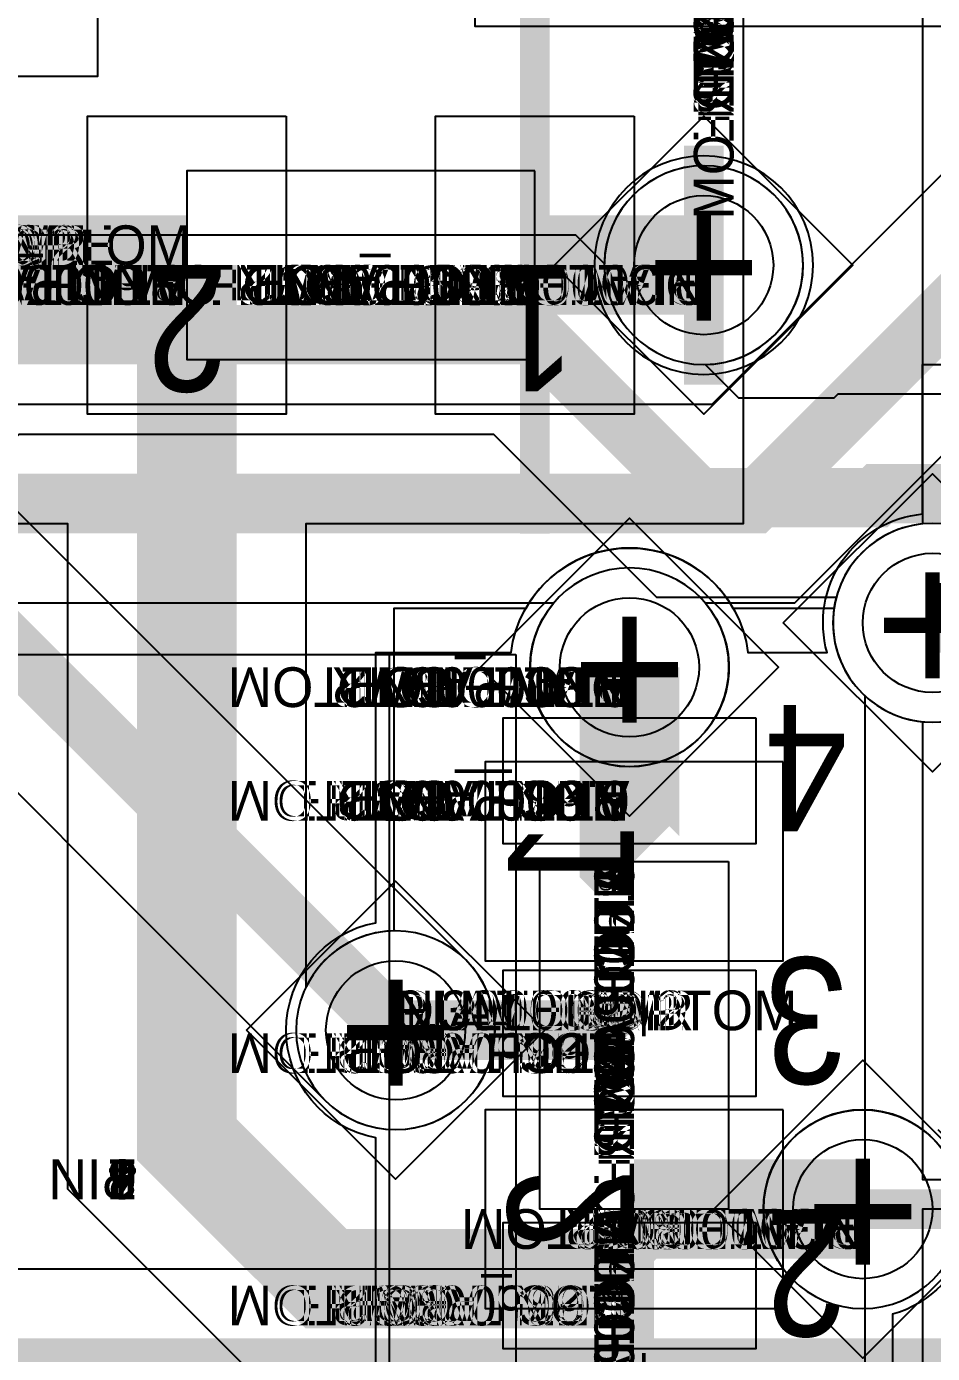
# Model space of a CAD drawing. Extents: x 0 to 323, y 0 to 320.
# Drawn here: x 90.51 to 95.06, y 175.68 to 182.36 of the extents above; entities that cross this region are included whole.
import ezdxf
from ezdxf.enums import TextEntityAlignment as Align

# ---------------------------------------------------------------- set-up
doc = ezdxf.new("R2010")
doc.units = 0
doc.header["$MEASUREMENT"] = 0
doc.layers.get('0').update_dxf_attribs({"linetype": 'CONTINUOUS'})
for name, color, linetype in [('CDN_FIGURES', 7, 'CONTINUOUS'), ('ETCH_BOTTOM', 7, 'CONTINUOUS'), ('ETCH_GND', 3, 'CONTINUOUS'), ('ETCH_INT1', 4, 'CONTINUOUS'), ('ETCH_INT2', 5, 'CONTINUOUS'), ('ETCH_PWR', 6, 'CONTINUOUS'), ('ETCH_TOP', 2, 'CONTINUOUS'), ('MANUFACTURING_NCLEGEND-1-6', 8, 'CONTINUOUS'), ('PACKAGE_GEOMETRY_ASSEMBLY_TOP', 11, 'CONTINUOUS'), ('PACKAGE_GEOMETRY_PIN_NUMBER', 9, 'CONTINUOUS')]:
    doc.layers.add(name, color=color, linetype=linetype)

# ---------------------------------------------------------------- blocks, each defined once
blk = doc.blocks.new('PAD_INFO')
for tag in ['SHAPE_TYPE', 'PAD_HEIGHT', 'PAD_LAYER', 'PAD_TYPE', 'PAD_WIDTH']:
    blk.add_attdef(tag, (0, 0), '', height=0.2)
at = {"flags": 2}
blk.add_attdef('CDN_TYPE', (0, 0), '', height=0.2, dxfattribs=at)
blk = doc.blocks.new('DRILL_INFO')
at = {"flags": 2}
blk.add_attdef('CDN_TYPE', (0, 0), '', height=0.2, dxfattribs=at)
for tag in ['FSHAPE', 'FCHAR', 'DRILL_HEIGHT', 'DIAMETER', 'PLATED', 'DRILL_WIDTH']:
    blk.add_attdef(tag, (0, 0), '', height=0.2)
blk = doc.blocks.new('VIA0700X0300')
at = {"layer": 'ETCH_BOTTOM'}
blk.add_circle((0, 0), 0.35, dxfattribs=at)
at = {"layer": 'ETCH_GND'}
blk.add_circle((0, 0), 0.35, dxfattribs=at)
at = {"layer": 'ETCH_INT1'}
blk.add_circle((0, 0), 0.35, dxfattribs=at)
at = {"layer": 'ETCH_INT2'}
blk.add_circle((0, 0), 0.35, dxfattribs=at)
at = {"layer": 'ETCH_PWR'}
blk.add_circle((0, 0), 0.35, dxfattribs=at)
at = {"layer": 'ETCH_TOP'}
blk.add_circle((0, 0), 0.35, dxfattribs=at)
ref = blk.add_blockref('PAD_INFO', (0, 0))
ref.add_attrib('PAD_LAYER', 'ETCH_TOP', (0, 0), dxfattribs={"height": 0.2})
ref.add_attrib('SHAPE_TYPE', 'NULL', (0, 0), dxfattribs={"height": 0.2})
ref.add_attrib('PAD_TYPE', 'ANTIPAD', (0, 0), dxfattribs={"height": 0.2})
ref.add_attrib('PAD_WIDTH', '0.000000', (0, 0), dxfattribs={"height": 0.2})
ref.add_attrib('PAD_HEIGHT', '0.000000', (0, 0), dxfattribs={"height": 0.2})
ref = blk.add_blockref('PAD_INFO', (0, 0))
ref.add_attrib('PAD_LAYER', 'ETCH_GND', (0, 0), dxfattribs={"height": 0.2})
ref.add_attrib('SHAPE_TYPE', 'NULL', (0, 0), dxfattribs={"height": 0.2})
ref.add_attrib('PAD_TYPE', 'ANTIPAD', (0, 0), dxfattribs={"height": 0.2})
ref.add_attrib('PAD_WIDTH', '0.000000', (0, 0), dxfattribs={"height": 0.2})
ref.add_attrib('PAD_HEIGHT', '0.000000', (0, 0), dxfattribs={"height": 0.2})
ref = blk.add_blockref('PAD_INFO', (0, 0))
ref.add_attrib('PAD_LAYER', 'ETCH_INT1', (0, 0), dxfattribs={"height": 0.2})
ref.add_attrib('SHAPE_TYPE', 'NULL', (0, 0), dxfattribs={"height": 0.2})
ref.add_attrib('PAD_TYPE', 'ANTIPAD', (0, 0), dxfattribs={"height": 0.2})
ref.add_attrib('PAD_WIDTH', '0.000000', (0, 0), dxfattribs={"height": 0.2})
ref.add_attrib('PAD_HEIGHT', '0.000000', (0, 0), dxfattribs={"height": 0.2})
ref = blk.add_blockref('PAD_INFO', (0, 0))
ref.add_attrib('PAD_LAYER', 'ETCH_INT2', (0, 0), dxfattribs={"height": 0.2})
ref.add_attrib('SHAPE_TYPE', 'NULL', (0, 0), dxfattribs={"height": 0.2})
ref.add_attrib('PAD_TYPE', 'ANTIPAD', (0, 0), dxfattribs={"height": 0.2})
ref.add_attrib('PAD_WIDTH', '0.000000', (0, 0), dxfattribs={"height": 0.2})
ref.add_attrib('PAD_HEIGHT', '0.000000', (0, 0), dxfattribs={"height": 0.2})
ref = blk.add_blockref('PAD_INFO', (0, 0))
ref.add_attrib('PAD_LAYER', 'ETCH_PWR', (0, 0), dxfattribs={"height": 0.2})
ref.add_attrib('SHAPE_TYPE', 'NULL', (0, 0), dxfattribs={"height": 0.2})
ref.add_attrib('PAD_TYPE', 'ANTIPAD', (0, 0), dxfattribs={"height": 0.2})
ref.add_attrib('PAD_WIDTH', '0.000000', (0, 0), dxfattribs={"height": 0.2})
ref.add_attrib('PAD_HEIGHT', '0.000000', (0, 0), dxfattribs={"height": 0.2})
ref = blk.add_blockref('PAD_INFO', (0, 0))
ref.add_attrib('PAD_LAYER', 'ETCH_BOTTOM', (0, 0), dxfattribs={"height": 0.2})
ref.add_attrib('SHAPE_TYPE', 'NULL', (0, 0), dxfattribs={"height": 0.2})
ref.add_attrib('PAD_TYPE', 'ANTIPAD', (0, 0), dxfattribs={"height": 0.2})
ref.add_attrib('PAD_WIDTH', '0.000000', (0, 0), dxfattribs={"height": 0.2})
ref.add_attrib('PAD_HEIGHT', '0.000000', (0, 0), dxfattribs={"height": 0.2})
ref = blk.add_blockref('PAD_INFO', (0, 0))
ref.add_attrib('PAD_LAYER', 'ETCH_TOP', (0, 0), dxfattribs={"height": 0.2})
ref.add_attrib('SHAPE_TYPE', 'NULL', (0, 0), dxfattribs={"height": 0.2})
ref.add_attrib('PAD_TYPE', 'THERMAL', (0, 0), dxfattribs={"height": 0.2})
ref.add_attrib('PAD_WIDTH', '0.000000', (0, 0), dxfattribs={"height": 0.2})
ref.add_attrib('PAD_HEIGHT', '0.000000', (0, 0), dxfattribs={"height": 0.2})
ref = blk.add_blockref('PAD_INFO', (0, 0))
ref.add_attrib('PAD_LAYER', 'ETCH_GND', (0, 0), dxfattribs={"height": 0.2})
ref.add_attrib('SHAPE_TYPE', 'NULL', (0, 0), dxfattribs={"height": 0.2})
ref.add_attrib('PAD_TYPE', 'THERMAL', (0, 0), dxfattribs={"height": 0.2})
ref.add_attrib('PAD_WIDTH', '0.000000', (0, 0), dxfattribs={"height": 0.2})
ref.add_attrib('PAD_HEIGHT', '0.000000', (0, 0), dxfattribs={"height": 0.2})
ref = blk.add_blockref('PAD_INFO', (0, 0))
ref.add_attrib('PAD_LAYER', 'ETCH_INT1', (0, 0), dxfattribs={"height": 0.2})
ref.add_attrib('SHAPE_TYPE', 'NULL', (0, 0), dxfattribs={"height": 0.2})
ref.add_attrib('PAD_TYPE', 'THERMAL', (0, 0), dxfattribs={"height": 0.2})
ref.add_attrib('PAD_WIDTH', '0.000000', (0, 0), dxfattribs={"height": 0.2})
ref.add_attrib('PAD_HEIGHT', '0.000000', (0, 0), dxfattribs={"height": 0.2})
ref = blk.add_blockref('PAD_INFO', (0, 0))
ref.add_attrib('PAD_LAYER', 'ETCH_INT2', (0, 0), dxfattribs={"height": 0.2})
ref.add_attrib('SHAPE_TYPE', 'NULL', (0, 0), dxfattribs={"height": 0.2})
ref.add_attrib('PAD_TYPE', 'THERMAL', (0, 0), dxfattribs={"height": 0.2})
ref.add_attrib('PAD_WIDTH', '0.000000', (0, 0), dxfattribs={"height": 0.2})
ref.add_attrib('PAD_HEIGHT', '0.000000', (0, 0), dxfattribs={"height": 0.2})
ref = blk.add_blockref('PAD_INFO', (0, 0))
ref.add_attrib('PAD_LAYER', 'ETCH_PWR', (0, 0), dxfattribs={"height": 0.2})
ref.add_attrib('SHAPE_TYPE', 'NULL', (0, 0), dxfattribs={"height": 0.2})
ref.add_attrib('PAD_TYPE', 'THERMAL', (0, 0), dxfattribs={"height": 0.2})
ref.add_attrib('PAD_WIDTH', '0.000000', (0, 0), dxfattribs={"height": 0.2})
ref.add_attrib('PAD_HEIGHT', '0.000000', (0, 0), dxfattribs={"height": 0.2})
ref = blk.add_blockref('PAD_INFO', (0, 0))
ref.add_attrib('PAD_LAYER', 'ETCH_BOTTOM', (0, 0), dxfattribs={"height": 0.2})
ref.add_attrib('SHAPE_TYPE', 'NULL', (0, 0), dxfattribs={"height": 0.2})
ref.add_attrib('PAD_TYPE', 'THERMAL', (0, 0), dxfattribs={"height": 0.2})
ref.add_attrib('PAD_WIDTH', '0.000000', (0, 0), dxfattribs={"height": 0.2})
ref.add_attrib('PAD_HEIGHT', '0.000000', (0, 0), dxfattribs={"height": 0.2})
ref = blk.add_blockref('PAD_INFO', (0, 0))
ref.add_attrib('PAD_LAYER', 'ETCH_TOP', (0, 0), dxfattribs={"height": 0.2})
ref.add_attrib('SHAPE_TYPE', 'CIRCLE', (0, 0), dxfattribs={"height": 0.2})
ref.add_attrib('PAD_TYPE', 'REGULAR', (0, 0), dxfattribs={"height": 0.2})
ref.add_attrib('PAD_WIDTH', '0.700000', (0, 0), dxfattribs={"height": 0.2})
ref.add_attrib('PAD_HEIGHT', '0.700000', (0, 0), dxfattribs={"height": 0.2})
ref = blk.add_blockref('PAD_INFO', (0, 0))
ref.add_attrib('PAD_LAYER', 'ETCH_GND', (0, 0), dxfattribs={"height": 0.2})
ref.add_attrib('SHAPE_TYPE', 'CIRCLE', (0, 0), dxfattribs={"height": 0.2})
ref.add_attrib('PAD_TYPE', 'REGULAR', (0, 0), dxfattribs={"height": 0.2})
ref.add_attrib('PAD_WIDTH', '0.700000', (0, 0), dxfattribs={"height": 0.2})
ref.add_attrib('PAD_HEIGHT', '0.700000', (0, 0), dxfattribs={"height": 0.2})
ref = blk.add_blockref('PAD_INFO', (0, 0))
ref.add_attrib('PAD_LAYER', 'ETCH_INT1', (0, 0), dxfattribs={"height": 0.2})
ref.add_attrib('SHAPE_TYPE', 'CIRCLE', (0, 0), dxfattribs={"height": 0.2})
ref.add_attrib('PAD_TYPE', 'REGULAR', (0, 0), dxfattribs={"height": 0.2})
ref.add_attrib('PAD_WIDTH', '0.700000', (0, 0), dxfattribs={"height": 0.2})
ref.add_attrib('PAD_HEIGHT', '0.700000', (0, 0), dxfattribs={"height": 0.2})
ref = blk.add_blockref('PAD_INFO', (0, 0))
ref.add_attrib('PAD_LAYER', 'ETCH_INT2', (0, 0), dxfattribs={"height": 0.2})
ref.add_attrib('SHAPE_TYPE', 'CIRCLE', (0, 0), dxfattribs={"height": 0.2})
ref.add_attrib('PAD_TYPE', 'REGULAR', (0, 0), dxfattribs={"height": 0.2})
ref.add_attrib('PAD_WIDTH', '0.700000', (0, 0), dxfattribs={"height": 0.2})
ref.add_attrib('PAD_HEIGHT', '0.700000', (0, 0), dxfattribs={"height": 0.2})
ref = blk.add_blockref('PAD_INFO', (0, 0))
ref.add_attrib('PAD_LAYER', 'ETCH_PWR', (0, 0), dxfattribs={"height": 0.2})
ref.add_attrib('SHAPE_TYPE', 'CIRCLE', (0, 0), dxfattribs={"height": 0.2})
ref.add_attrib('PAD_TYPE', 'REGULAR', (0, 0), dxfattribs={"height": 0.2})
ref.add_attrib('PAD_WIDTH', '0.700000', (0, 0), dxfattribs={"height": 0.2})
ref.add_attrib('PAD_HEIGHT', '0.700000', (0, 0), dxfattribs={"height": 0.2})
ref = blk.add_blockref('PAD_INFO', (0, 0))
ref.add_attrib('PAD_LAYER', 'ETCH_BOTTOM', (0, 0), dxfattribs={"height": 0.2})
ref.add_attrib('SHAPE_TYPE', 'CIRCLE', (0, 0), dxfattribs={"height": 0.2})
ref.add_attrib('PAD_TYPE', 'REGULAR', (0, 0), dxfattribs={"height": 0.2})
ref.add_attrib('PAD_WIDTH', '0.700000', (0, 0), dxfattribs={"height": 0.2})
ref.add_attrib('PAD_HEIGHT', '0.700000', (0, 0), dxfattribs={"height": 0.2})
ref = blk.add_blockref('DRILL_INFO', (0, 0))
ref.add_attrib('DIAMETER', '0.300000', (0, 0), dxfattribs={"height": 0.2})
ref.add_attrib('PLATED', 'PLATED', (0, 0), dxfattribs={"height": 0.2})
ref.add_attrib('FSHAPE', 'DIAMOND', (0, 0), dxfattribs={"height": 0.2})
ref.add_attrib('FCHAR', '+', (0, 0), dxfattribs={"height": 0.2})
ref.add_attrib('DRILL_WIDTH', '1.500000', (0, 0), dxfattribs={"height": 0.2})
ref.add_attrib('DRILL_HEIGHT', '1.500000', (0, 0), dxfattribs={"height": 0.2})
for tag in ['CDN_TYPE', 'PIN']:
    blk.add_attdef(tag, (0, 0), '', height=0.2)
at = {"flags": 2}
for tag in ['PSTKNAME', 'BBV']:
    blk.add_attdef(tag, (0, 0), '', height=0.2, dxfattribs=at)
blk = doc.blocks.new('FIGURE_DIAMOND')
at = {"layer": 'CDN_FIGURES'}
blk.add_lwpolyline([(-0.5, 0), (0, 0.5), (0.5, 0), (0, -0.5)], close=True, dxfattribs=at)
blk = doc.blocks.new('SMD50_25')
at = {"layer": 'ETCH_TOP'}
blk.add_lwpolyline([(-0.635, -0.3175), (-0.635, 0.3175), (0.635, 0.3175), (0.635, -0.3175)], close=True, dxfattribs=at)
ref = blk.add_blockref('PAD_INFO', (0, 0))
ref.add_attrib('PAD_LAYER', 'ETCH_TOP', (0, 0), dxfattribs={"height": 0.2})
ref.add_attrib('SHAPE_TYPE', 'NULL', (0, 0), dxfattribs={"height": 0.2})
ref.add_attrib('PAD_TYPE', 'ANTIPAD', (0, 0), dxfattribs={"height": 0.2})
ref.add_attrib('PAD_WIDTH', '0.000000', (0, 0), dxfattribs={"height": 0.2})
ref.add_attrib('PAD_HEIGHT', '0.000000', (0, 0), dxfattribs={"height": 0.2})
ref = blk.add_blockref('PAD_INFO', (0, 0))
ref.add_attrib('PAD_LAYER', 'ETCH_GND', (0, 0), dxfattribs={"height": 0.2})
ref.add_attrib('SHAPE_TYPE', 'NULL', (0, 0), dxfattribs={"height": 0.2})
ref.add_attrib('PAD_TYPE', 'ANTIPAD', (0, 0), dxfattribs={"height": 0.2})
ref.add_attrib('PAD_WIDTH', '0.000000', (0, 0), dxfattribs={"height": 0.2})
ref.add_attrib('PAD_HEIGHT', '0.000000', (0, 0), dxfattribs={"height": 0.2})
ref = blk.add_blockref('PAD_INFO', (0, 0))
ref.add_attrib('PAD_LAYER', 'ETCH_INT1', (0, 0), dxfattribs={"height": 0.2})
ref.add_attrib('SHAPE_TYPE', 'NULL', (0, 0), dxfattribs={"height": 0.2})
ref.add_attrib('PAD_TYPE', 'ANTIPAD', (0, 0), dxfattribs={"height": 0.2})
ref.add_attrib('PAD_WIDTH', '0.000000', (0, 0), dxfattribs={"height": 0.2})
ref.add_attrib('PAD_HEIGHT', '0.000000', (0, 0), dxfattribs={"height": 0.2})
ref = blk.add_blockref('PAD_INFO', (0, 0))
ref.add_attrib('PAD_LAYER', 'ETCH_INT2', (0, 0), dxfattribs={"height": 0.2})
ref.add_attrib('SHAPE_TYPE', 'NULL', (0, 0), dxfattribs={"height": 0.2})
ref.add_attrib('PAD_TYPE', 'ANTIPAD', (0, 0), dxfattribs={"height": 0.2})
ref.add_attrib('PAD_WIDTH', '0.000000', (0, 0), dxfattribs={"height": 0.2})
ref.add_attrib('PAD_HEIGHT', '0.000000', (0, 0), dxfattribs={"height": 0.2})
ref = blk.add_blockref('PAD_INFO', (0, 0))
ref.add_attrib('PAD_LAYER', 'ETCH_PWR', (0, 0), dxfattribs={"height": 0.2})
ref.add_attrib('SHAPE_TYPE', 'NULL', (0, 0), dxfattribs={"height": 0.2})
ref.add_attrib('PAD_TYPE', 'ANTIPAD', (0, 0), dxfattribs={"height": 0.2})
ref.add_attrib('PAD_WIDTH', '0.000000', (0, 0), dxfattribs={"height": 0.2})
ref.add_attrib('PAD_HEIGHT', '0.000000', (0, 0), dxfattribs={"height": 0.2})
ref = blk.add_blockref('PAD_INFO', (0, 0))
ref.add_attrib('PAD_LAYER', 'ETCH_BOTTOM', (0, 0), dxfattribs={"height": 0.2})
ref.add_attrib('SHAPE_TYPE', 'NULL', (0, 0), dxfattribs={"height": 0.2})
ref.add_attrib('PAD_TYPE', 'ANTIPAD', (0, 0), dxfattribs={"height": 0.2})
ref.add_attrib('PAD_WIDTH', '0.000000', (0, 0), dxfattribs={"height": 0.2})
ref.add_attrib('PAD_HEIGHT', '0.000000', (0, 0), dxfattribs={"height": 0.2})
ref = blk.add_blockref('PAD_INFO', (0, 0))
ref.add_attrib('PAD_LAYER', 'ETCH_TOP', (0, 0), dxfattribs={"height": 0.2})
ref.add_attrib('SHAPE_TYPE', 'NULL', (0, 0), dxfattribs={"height": 0.2})
ref.add_attrib('PAD_TYPE', 'THERMAL', (0, 0), dxfattribs={"height": 0.2})
ref.add_attrib('PAD_WIDTH', '0.000000', (0, 0), dxfattribs={"height": 0.2})
ref.add_attrib('PAD_HEIGHT', '0.000000', (0, 0), dxfattribs={"height": 0.2})
ref = blk.add_blockref('PAD_INFO', (0, 0))
ref.add_attrib('PAD_LAYER', 'ETCH_GND', (0, 0), dxfattribs={"height": 0.2})
ref.add_attrib('SHAPE_TYPE', 'NULL', (0, 0), dxfattribs={"height": 0.2})
ref.add_attrib('PAD_TYPE', 'THERMAL', (0, 0), dxfattribs={"height": 0.2})
ref.add_attrib('PAD_WIDTH', '0.000000', (0, 0), dxfattribs={"height": 0.2})
ref.add_attrib('PAD_HEIGHT', '0.000000', (0, 0), dxfattribs={"height": 0.2})
ref = blk.add_blockref('PAD_INFO', (0, 0))
ref.add_attrib('PAD_LAYER', 'ETCH_INT1', (0, 0), dxfattribs={"height": 0.2})
ref.add_attrib('SHAPE_TYPE', 'NULL', (0, 0), dxfattribs={"height": 0.2})
ref.add_attrib('PAD_TYPE', 'THERMAL', (0, 0), dxfattribs={"height": 0.2})
ref.add_attrib('PAD_WIDTH', '0.000000', (0, 0), dxfattribs={"height": 0.2})
ref.add_attrib('PAD_HEIGHT', '0.000000', (0, 0), dxfattribs={"height": 0.2})
ref = blk.add_blockref('PAD_INFO', (0, 0))
ref.add_attrib('PAD_LAYER', 'ETCH_INT2', (0, 0), dxfattribs={"height": 0.2})
ref.add_attrib('SHAPE_TYPE', 'NULL', (0, 0), dxfattribs={"height": 0.2})
ref.add_attrib('PAD_TYPE', 'THERMAL', (0, 0), dxfattribs={"height": 0.2})
ref.add_attrib('PAD_WIDTH', '0.000000', (0, 0), dxfattribs={"height": 0.2})
ref.add_attrib('PAD_HEIGHT', '0.000000', (0, 0), dxfattribs={"height": 0.2})
ref = blk.add_blockref('PAD_INFO', (0, 0))
ref.add_attrib('PAD_LAYER', 'ETCH_PWR', (0, 0), dxfattribs={"height": 0.2})
ref.add_attrib('SHAPE_TYPE', 'NULL', (0, 0), dxfattribs={"height": 0.2})
ref.add_attrib('PAD_TYPE', 'THERMAL', (0, 0), dxfattribs={"height": 0.2})
ref.add_attrib('PAD_WIDTH', '0.000000', (0, 0), dxfattribs={"height": 0.2})
ref.add_attrib('PAD_HEIGHT', '0.000000', (0, 0), dxfattribs={"height": 0.2})
ref = blk.add_blockref('PAD_INFO', (0, 0))
ref.add_attrib('PAD_LAYER', 'ETCH_BOTTOM', (0, 0), dxfattribs={"height": 0.2})
ref.add_attrib('SHAPE_TYPE', 'NULL', (0, 0), dxfattribs={"height": 0.2})
ref.add_attrib('PAD_TYPE', 'THERMAL', (0, 0), dxfattribs={"height": 0.2})
ref.add_attrib('PAD_WIDTH', '0.000000', (0, 0), dxfattribs={"height": 0.2})
ref.add_attrib('PAD_HEIGHT', '0.000000', (0, 0), dxfattribs={"height": 0.2})
ref = blk.add_blockref('PAD_INFO', (0, 0))
ref.add_attrib('PAD_LAYER', 'ETCH_TOP', (0, 0), dxfattribs={"height": 0.2})
ref.add_attrib('SHAPE_TYPE', 'RECTANGLE', (0, 0), dxfattribs={"height": 0.2})
ref.add_attrib('PAD_TYPE', 'REGULAR', (0, 0), dxfattribs={"height": 0.2})
ref.add_attrib('PAD_WIDTH', '1.270000', (0, 0), dxfattribs={"height": 0.2})
ref.add_attrib('PAD_HEIGHT', '0.635000', (0, 0), dxfattribs={"height": 0.2})
ref = blk.add_blockref('PAD_INFO', (0, 0))
ref.add_attrib('PAD_LAYER', 'ETCH_GND', (0, 0), dxfattribs={"height": 0.2})
ref.add_attrib('SHAPE_TYPE', 'NULL', (0, 0), dxfattribs={"height": 0.2})
ref.add_attrib('PAD_TYPE', 'REGULAR', (0, 0), dxfattribs={"height": 0.2})
ref.add_attrib('PAD_WIDTH', '0.000000', (0, 0), dxfattribs={"height": 0.2})
ref.add_attrib('PAD_HEIGHT', '0.000000', (0, 0), dxfattribs={"height": 0.2})
ref = blk.add_blockref('PAD_INFO', (0, 0))
ref.add_attrib('PAD_LAYER', 'ETCH_INT1', (0, 0), dxfattribs={"height": 0.2})
ref.add_attrib('SHAPE_TYPE', 'NULL', (0, 0), dxfattribs={"height": 0.2})
ref.add_attrib('PAD_TYPE', 'REGULAR', (0, 0), dxfattribs={"height": 0.2})
ref.add_attrib('PAD_WIDTH', '0.000000', (0, 0), dxfattribs={"height": 0.2})
ref.add_attrib('PAD_HEIGHT', '0.000000', (0, 0), dxfattribs={"height": 0.2})
ref = blk.add_blockref('PAD_INFO', (0, 0))
ref.add_attrib('PAD_LAYER', 'ETCH_INT2', (0, 0), dxfattribs={"height": 0.2})
ref.add_attrib('SHAPE_TYPE', 'NULL', (0, 0), dxfattribs={"height": 0.2})
ref.add_attrib('PAD_TYPE', 'REGULAR', (0, 0), dxfattribs={"height": 0.2})
ref.add_attrib('PAD_WIDTH', '0.000000', (0, 0), dxfattribs={"height": 0.2})
ref.add_attrib('PAD_HEIGHT', '0.000000', (0, 0), dxfattribs={"height": 0.2})
ref = blk.add_blockref('PAD_INFO', (0, 0))
ref.add_attrib('PAD_LAYER', 'ETCH_PWR', (0, 0), dxfattribs={"height": 0.2})
ref.add_attrib('SHAPE_TYPE', 'NULL', (0, 0), dxfattribs={"height": 0.2})
ref.add_attrib('PAD_TYPE', 'REGULAR', (0, 0), dxfattribs={"height": 0.2})
ref.add_attrib('PAD_WIDTH', '0.000000', (0, 0), dxfattribs={"height": 0.2})
ref.add_attrib('PAD_HEIGHT', '0.000000', (0, 0), dxfattribs={"height": 0.2})
ref = blk.add_blockref('PAD_INFO', (0, 0))
ref.add_attrib('PAD_LAYER', 'ETCH_BOTTOM', (0, 0), dxfattribs={"height": 0.2})
ref.add_attrib('SHAPE_TYPE', 'NULL', (0, 0), dxfattribs={"height": 0.2})
ref.add_attrib('PAD_TYPE', 'REGULAR', (0, 0), dxfattribs={"height": 0.2})
ref.add_attrib('PAD_WIDTH', '0.000000', (0, 0), dxfattribs={"height": 0.2})
ref.add_attrib('PAD_HEIGHT', '0.000000', (0, 0), dxfattribs={"height": 0.2})
ref = blk.add_blockref('DRILL_INFO', (0, 0))
ref.add_attrib('DIAMETER', '0.000000', (0, 0), dxfattribs={"height": 0.2})
ref.add_attrib('PLATED', 'NON_PLATED', (0, 0), dxfattribs={"height": 0.2})
ref.add_attrib('FSHAPE', 'NULL', (0, 0), dxfattribs={"height": 0.2})
ref.add_attrib('DRILL_WIDTH', '0.000000', (0, 0), dxfattribs={"height": 0.2})
ref.add_attrib('DRILL_HEIGHT', '0.000000', (0, 0), dxfattribs={"height": 0.2})
for tag in ['CDN_TYPE', 'PIN']:
    blk.add_attdef(tag, (0, 0), '', height=0.2)
at = {"flags": 2}
for tag in ['PSTKNAME', 'BBV']:
    blk.add_attdef(tag, (0, 0), '', height=0.2, dxfattribs=at)
blk = doc.blocks.new('SOIC8')
at = {"layer": 'PACKAGE_GEOMETRY_ASSEMBLY_TOP'}
blk.add_lwpolyline([(-1.905, -2.54), (-1.905, 2.54), (1.905, 2.54), (1.905, -2.54)], close=True, dxfattribs=at)
blk.add_lwpolyline([(-1.27, 2.54), (-1.27, -2.54)], dxfattribs=at)
at = {"layer": 'ETCH_TOP'}
ref = blk.add_blockref('SMD50_25', (-2.4765, 1.905), dxfattribs=at)
ref.add_attrib('CDN_TYPE', 'PIN', (0, 0), dxfattribs={"height": 0.2})
ref.add_attrib('PIN', '1', (0, 0), dxfattribs={"height": 0.2})
ref = blk.add_blockref('SMD50_25', (2.4765, 1.905), dxfattribs=at)
ref.add_attrib('CDN_TYPE', 'PIN', (0, 0), dxfattribs={"height": 0.2})
ref.add_attrib('PIN', '8', (0, 0), dxfattribs={"height": 0.2})
ref = blk.add_blockref('SMD50_25', (-2.4765, 0.635), dxfattribs=at)
ref.add_attrib('CDN_TYPE', 'PIN', (0, 0), dxfattribs={"height": 0.2})
ref.add_attrib('PIN', '2', (0, 0), dxfattribs={"height": 0.2})
ref = blk.add_blockref('SMD50_25', (2.4765, 0.635), dxfattribs=at)
ref.add_attrib('CDN_TYPE', 'PIN', (0, 0), dxfattribs={"height": 0.2})
ref.add_attrib('PIN', '7', (0, 0), dxfattribs={"height": 0.2})
ref = blk.add_blockref('SMD50_25', (-2.4765, -0.635), dxfattribs=at)
ref.add_attrib('CDN_TYPE', 'PIN', (0, 0), dxfattribs={"height": 0.2})
ref.add_attrib('PIN', '3', (0, 0), dxfattribs={"height": 0.2})
ref = blk.add_blockref('SMD50_25', (2.4765, -0.635), dxfattribs=at)
ref.add_attrib('CDN_TYPE', 'PIN', (0, 0), dxfattribs={"height": 0.2})
ref.add_attrib('PIN', '6', (0, 0), dxfattribs={"height": 0.2})
ref = blk.add_blockref('SMD50_25', (-2.4765, -1.905), dxfattribs=at)
ref.add_attrib('CDN_TYPE', 'PIN', (0, 0), dxfattribs={"height": 0.2})
ref.add_attrib('PIN', '4', (0, 0), dxfattribs={"height": 0.2})
ref = blk.add_blockref('SMD50_25', (2.4765, -1.905), dxfattribs=at)
ref.add_attrib('CDN_TYPE', 'PIN', (0, 0), dxfattribs={"height": 0.2})
ref.add_attrib('PIN', '5', (0, 0), dxfattribs={"height": 0.2})
at = {"flags": 2}
for tag in ['SYMBOL_TYPE', 'CDN_TYPE', 'REFDES']:
    blk.add_attdef(tag, (0, 0), '', height=0.2, dxfattribs=at)
blk = doc.blocks.new('RC1000X1500TS')
at = {"layer": 'ETCH_TOP'}
blk.add_lwpolyline([(-0.5, -0.75), (-0.5, 0.75), (0.5, 0.75), (0.5, -0.75)], close=True, dxfattribs=at)
ref = blk.add_blockref('PAD_INFO', (0, 0))
ref.add_attrib('PAD_LAYER', 'ETCH_TOP', (0, 0), dxfattribs={"height": 0.2})
ref.add_attrib('SHAPE_TYPE', 'NULL', (0, 0), dxfattribs={"height": 0.2})
ref.add_attrib('PAD_TYPE', 'ANTIPAD', (0, 0), dxfattribs={"height": 0.2})
ref.add_attrib('PAD_WIDTH', '0.000000', (0, 0), dxfattribs={"height": 0.2})
ref.add_attrib('PAD_HEIGHT', '0.000000', (0, 0), dxfattribs={"height": 0.2})
ref = blk.add_blockref('PAD_INFO', (0, 0))
ref.add_attrib('PAD_LAYER', 'ETCH_GND', (0, 0), dxfattribs={"height": 0.2})
ref.add_attrib('SHAPE_TYPE', 'NULL', (0, 0), dxfattribs={"height": 0.2})
ref.add_attrib('PAD_TYPE', 'ANTIPAD', (0, 0), dxfattribs={"height": 0.2})
ref.add_attrib('PAD_WIDTH', '0.000000', (0, 0), dxfattribs={"height": 0.2})
ref.add_attrib('PAD_HEIGHT', '0.000000', (0, 0), dxfattribs={"height": 0.2})
ref = blk.add_blockref('PAD_INFO', (0, 0))
ref.add_attrib('PAD_LAYER', 'ETCH_INT1', (0, 0), dxfattribs={"height": 0.2})
ref.add_attrib('SHAPE_TYPE', 'NULL', (0, 0), dxfattribs={"height": 0.2})
ref.add_attrib('PAD_TYPE', 'ANTIPAD', (0, 0), dxfattribs={"height": 0.2})
ref.add_attrib('PAD_WIDTH', '0.000000', (0, 0), dxfattribs={"height": 0.2})
ref.add_attrib('PAD_HEIGHT', '0.000000', (0, 0), dxfattribs={"height": 0.2})
ref = blk.add_blockref('PAD_INFO', (0, 0))
ref.add_attrib('PAD_LAYER', 'ETCH_INT2', (0, 0), dxfattribs={"height": 0.2})
ref.add_attrib('SHAPE_TYPE', 'NULL', (0, 0), dxfattribs={"height": 0.2})
ref.add_attrib('PAD_TYPE', 'ANTIPAD', (0, 0), dxfattribs={"height": 0.2})
ref.add_attrib('PAD_WIDTH', '0.000000', (0, 0), dxfattribs={"height": 0.2})
ref.add_attrib('PAD_HEIGHT', '0.000000', (0, 0), dxfattribs={"height": 0.2})
ref = blk.add_blockref('PAD_INFO', (0, 0))
ref.add_attrib('PAD_LAYER', 'ETCH_PWR', (0, 0), dxfattribs={"height": 0.2})
ref.add_attrib('SHAPE_TYPE', 'NULL', (0, 0), dxfattribs={"height": 0.2})
ref.add_attrib('PAD_TYPE', 'ANTIPAD', (0, 0), dxfattribs={"height": 0.2})
ref.add_attrib('PAD_WIDTH', '0.000000', (0, 0), dxfattribs={"height": 0.2})
ref.add_attrib('PAD_HEIGHT', '0.000000', (0, 0), dxfattribs={"height": 0.2})
ref = blk.add_blockref('PAD_INFO', (0, 0))
ref.add_attrib('PAD_LAYER', 'ETCH_BOTTOM', (0, 0), dxfattribs={"height": 0.2})
ref.add_attrib('SHAPE_TYPE', 'NULL', (0, 0), dxfattribs={"height": 0.2})
ref.add_attrib('PAD_TYPE', 'ANTIPAD', (0, 0), dxfattribs={"height": 0.2})
ref.add_attrib('PAD_WIDTH', '0.000000', (0, 0), dxfattribs={"height": 0.2})
ref.add_attrib('PAD_HEIGHT', '0.000000', (0, 0), dxfattribs={"height": 0.2})
ref = blk.add_blockref('PAD_INFO', (0, 0))
ref.add_attrib('PAD_LAYER', 'ETCH_TOP', (0, 0), dxfattribs={"height": 0.2})
ref.add_attrib('SHAPE_TYPE', 'NULL', (0, 0), dxfattribs={"height": 0.2})
ref.add_attrib('PAD_TYPE', 'THERMAL', (0, 0), dxfattribs={"height": 0.2})
ref.add_attrib('PAD_WIDTH', '0.000000', (0, 0), dxfattribs={"height": 0.2})
ref.add_attrib('PAD_HEIGHT', '0.000000', (0, 0), dxfattribs={"height": 0.2})
ref = blk.add_blockref('PAD_INFO', (0, 0))
ref.add_attrib('PAD_LAYER', 'ETCH_GND', (0, 0), dxfattribs={"height": 0.2})
ref.add_attrib('SHAPE_TYPE', 'NULL', (0, 0), dxfattribs={"height": 0.2})
ref.add_attrib('PAD_TYPE', 'THERMAL', (0, 0), dxfattribs={"height": 0.2})
ref.add_attrib('PAD_WIDTH', '0.000000', (0, 0), dxfattribs={"height": 0.2})
ref.add_attrib('PAD_HEIGHT', '0.000000', (0, 0), dxfattribs={"height": 0.2})
ref = blk.add_blockref('PAD_INFO', (0, 0))
ref.add_attrib('PAD_LAYER', 'ETCH_INT1', (0, 0), dxfattribs={"height": 0.2})
ref.add_attrib('SHAPE_TYPE', 'NULL', (0, 0), dxfattribs={"height": 0.2})
ref.add_attrib('PAD_TYPE', 'THERMAL', (0, 0), dxfattribs={"height": 0.2})
ref.add_attrib('PAD_WIDTH', '0.000000', (0, 0), dxfattribs={"height": 0.2})
ref.add_attrib('PAD_HEIGHT', '0.000000', (0, 0), dxfattribs={"height": 0.2})
ref = blk.add_blockref('PAD_INFO', (0, 0))
ref.add_attrib('PAD_LAYER', 'ETCH_INT2', (0, 0), dxfattribs={"height": 0.2})
ref.add_attrib('SHAPE_TYPE', 'NULL', (0, 0), dxfattribs={"height": 0.2})
ref.add_attrib('PAD_TYPE', 'THERMAL', (0, 0), dxfattribs={"height": 0.2})
ref.add_attrib('PAD_WIDTH', '0.000000', (0, 0), dxfattribs={"height": 0.2})
ref.add_attrib('PAD_HEIGHT', '0.000000', (0, 0), dxfattribs={"height": 0.2})
ref = blk.add_blockref('PAD_INFO', (0, 0))
ref.add_attrib('PAD_LAYER', 'ETCH_PWR', (0, 0), dxfattribs={"height": 0.2})
ref.add_attrib('SHAPE_TYPE', 'NULL', (0, 0), dxfattribs={"height": 0.2})
ref.add_attrib('PAD_TYPE', 'THERMAL', (0, 0), dxfattribs={"height": 0.2})
ref.add_attrib('PAD_WIDTH', '0.000000', (0, 0), dxfattribs={"height": 0.2})
ref.add_attrib('PAD_HEIGHT', '0.000000', (0, 0), dxfattribs={"height": 0.2})
ref = blk.add_blockref('PAD_INFO', (0, 0))
ref.add_attrib('PAD_LAYER', 'ETCH_BOTTOM', (0, 0), dxfattribs={"height": 0.2})
ref.add_attrib('SHAPE_TYPE', 'NULL', (0, 0), dxfattribs={"height": 0.2})
ref.add_attrib('PAD_TYPE', 'THERMAL', (0, 0), dxfattribs={"height": 0.2})
ref.add_attrib('PAD_WIDTH', '0.000000', (0, 0), dxfattribs={"height": 0.2})
ref.add_attrib('PAD_HEIGHT', '0.000000', (0, 0), dxfattribs={"height": 0.2})
ref = blk.add_blockref('PAD_INFO', (0, 0))
ref.add_attrib('PAD_LAYER', 'ETCH_GND', (0, 0), dxfattribs={"height": 0.2})
ref.add_attrib('SHAPE_TYPE', 'NULL', (0, 0), dxfattribs={"height": 0.2})
ref.add_attrib('PAD_TYPE', 'REGULAR', (0, 0), dxfattribs={"height": 0.2})
ref.add_attrib('PAD_WIDTH', '0.000000', (0, 0), dxfattribs={"height": 0.2})
ref.add_attrib('PAD_HEIGHT', '0.000000', (0, 0), dxfattribs={"height": 0.2})
ref = blk.add_blockref('PAD_INFO', (0, 0))
ref.add_attrib('PAD_LAYER', 'ETCH_INT1', (0, 0), dxfattribs={"height": 0.2})
ref.add_attrib('SHAPE_TYPE', 'NULL', (0, 0), dxfattribs={"height": 0.2})
ref.add_attrib('PAD_TYPE', 'REGULAR', (0, 0), dxfattribs={"height": 0.2})
ref.add_attrib('PAD_WIDTH', '0.000000', (0, 0), dxfattribs={"height": 0.2})
ref.add_attrib('PAD_HEIGHT', '0.000000', (0, 0), dxfattribs={"height": 0.2})
ref = blk.add_blockref('PAD_INFO', (0, 0))
ref.add_attrib('PAD_LAYER', 'ETCH_INT2', (0, 0), dxfattribs={"height": 0.2})
ref.add_attrib('SHAPE_TYPE', 'NULL', (0, 0), dxfattribs={"height": 0.2})
ref.add_attrib('PAD_TYPE', 'REGULAR', (0, 0), dxfattribs={"height": 0.2})
ref.add_attrib('PAD_WIDTH', '0.000000', (0, 0), dxfattribs={"height": 0.2})
ref.add_attrib('PAD_HEIGHT', '0.000000', (0, 0), dxfattribs={"height": 0.2})
ref = blk.add_blockref('PAD_INFO', (0, 0))
ref.add_attrib('PAD_LAYER', 'ETCH_PWR', (0, 0), dxfattribs={"height": 0.2})
ref.add_attrib('SHAPE_TYPE', 'NULL', (0, 0), dxfattribs={"height": 0.2})
ref.add_attrib('PAD_TYPE', 'REGULAR', (0, 0), dxfattribs={"height": 0.2})
ref.add_attrib('PAD_WIDTH', '0.000000', (0, 0), dxfattribs={"height": 0.2})
ref.add_attrib('PAD_HEIGHT', '0.000000', (0, 0), dxfattribs={"height": 0.2})
ref = blk.add_blockref('PAD_INFO', (0, 0))
ref.add_attrib('PAD_LAYER', 'ETCH_BOTTOM', (0, 0), dxfattribs={"height": 0.2})
ref.add_attrib('SHAPE_TYPE', 'NULL', (0, 0), dxfattribs={"height": 0.2})
ref.add_attrib('PAD_TYPE', 'REGULAR', (0, 0), dxfattribs={"height": 0.2})
ref.add_attrib('PAD_WIDTH', '0.000000', (0, 0), dxfattribs={"height": 0.2})
ref.add_attrib('PAD_HEIGHT', '0.000000', (0, 0), dxfattribs={"height": 0.2})
ref = blk.add_blockref('DRILL_INFO', (0, 0))
ref.add_attrib('DIAMETER', '0.000000', (0, 0), dxfattribs={"height": 0.2})
ref.add_attrib('PLATED', 'PLATED', (0, 0), dxfattribs={"height": 0.2})
ref.add_attrib('FSHAPE', 'NULL', (0, 0), dxfattribs={"height": 0.2})
ref.add_attrib('DRILL_WIDTH', '0.000000', (0, 0), dxfattribs={"height": 0.2})
ref.add_attrib('DRILL_HEIGHT', '0.000000', (0, 0), dxfattribs={"height": 0.2})
ref = blk.add_blockref('PAD_INFO', (0, 0))
ref.add_attrib('PAD_LAYER', 'ETCH_TOP', (0, 0), dxfattribs={"height": 0.2})
ref.add_attrib('SHAPE_TYPE', 'RECTANGLE', (0, 0), dxfattribs={"height": 0.2})
ref.add_attrib('PAD_TYPE', 'REGULAR', (0, 0), dxfattribs={"height": 0.2})
ref.add_attrib('PAD_WIDTH', '1.000000', (0, 0), dxfattribs={"height": 0.2})
ref.add_attrib('PAD_HEIGHT', '1.500000', (0, 0), dxfattribs={"height": 0.2})
for tag in ['CDN_TYPE', 'PIN']:
    blk.add_attdef(tag, (0, 0), '', height=0.2)
at = {"flags": 2}
for tag in ['PSTKNAME', 'BBV']:
    blk.add_attdef(tag, (0, 0), '', height=0.2, dxfattribs=at)
blk = doc.blocks.new('F56')
at = {"layer": 'PACKAGE_GEOMETRY_ASSEMBLY_TOP'}
blk.add_lwpolyline([(0, -0.475), (1.75, -0.475), (1.75, 0.475), (0, 0.475)], close=True, dxfattribs=at)
at = {"layer": 'ETCH_TOP'}
ref = blk.add_blockref('RC1000X1500TS', (0, 0), dxfattribs=at)
ref.add_attrib('CDN_TYPE', 'PIN', (0, 0), dxfattribs={"height": 0.2})
ref.add_attrib('PIN', '1', (0, 0), dxfattribs={"height": 0.2})
ref = blk.add_blockref('RC1000X1500TS', (1.75, 0), dxfattribs=at)
ref.add_attrib('CDN_TYPE', 'PIN', (0, 0), dxfattribs={"height": 0.2})
ref.add_attrib('PIN', '2', (0, 0), dxfattribs={"height": 0.2})
at = {"flags": 2}
for tag in ['SYMBOL_TYPE', 'CDN_TYPE', 'REFDES']:
    blk.add_attdef(tag, (0, 0), '', height=0.2, dxfattribs=at)

msp = doc.modelspace()

# ---------------------------------------------------------------- linework, layer by layer
at = {"layer": 'ETCH_BOTTOM'}
for points, format in [([(83.2625, 186.2056), (85.8627, 186.2056), (85.8627, 185.9556), (90.8627, 185.9556), (90.8627, 185.7213, -0.085109), (91.0626, 185.7556), (92.7625, 185.7556), (92.7625, 186.2056), (95.3627, 186.2056), (95.3627, 182.3554), (92.7625, 182.3554), (92.7625, 182.8054), (91.2112, 182.8054), (91.1369, 182.7312, -0.133937), (90.8627, 182.5745), (90.8627, 182.1054), (85.7625, 182.1054), (85.7625, 182.3554), (83.3738, 182.3554, -0.192102)], "xyb"), ([(93.9126, 181.1555, 0.2, 0.2, 0), (93.9126, 181.7563, 0.2, 0.2, 0)], "xyseb"), ([(93.9126, 180.5547, 0.2, 0.2, 0), (93.9126, 181.1555, 0.2, 0.2, 0)], "xyseb"), ([(95.0903, 176.8054, -0.582014), (94.8627, 175.8763), (94.8627, 175.3554), (92.2625, 175.3554), (92.2625, 176.7646, -0.831918), (92.2625, 177.8464), (92.2625, 179.2056), (92.9435, 179.2056, -0.884033), (94.1347, 179.2056), (94.5333, 179.2056, -0.469429), (95.0125, 179.9033), (95.0125, 180.6556), (97.2625, 180.6556)], "xyb"), ([(95.0626, 179.3555, 0.3, 0.3, 0), (96.0626, 179.3555, 0.3, 0.3, 0), (96.3126, 179.6055, 0.3, 0.3, 0)], "xyseb"), ([(93.5391, 179.132, 0.5, 0.5, 0), (93.5391, 178.179, 0.5, 0.5, 0), (93.5626, 178.1555, 0.5, 0.5, 0)], "xyseb"), ([(93.5626, 176.4055, 0.5, 0.5, 0), (94.7126, 176.4055, 0.5, 0.5, 0)], "xyseb"), ([(93.5626, 175.3047, 0.2, 0.2, 0), (93.5626, 176.4055, 0.2, 0.2, 0)], "xyseb"), ([(94.7126, 176.4055, 0.2, 0.2, 0), (95.3134, 176.4055, 0.2, 0.2, 0)], "xyseb")]:
    msp.add_lwpolyline(points, format=format, dxfattribs=at)
msp.add_lwpolyline([(94.4627, 181.1555, 1), (93.3625, 181.1555, 1)], format="xyb", close=True, dxfattribs=at)
at = {"layer": 'ETCH_GND'}
for points in [[(95.5627, 179.3555, 1), (94.5625, 179.3555, 1)], [(94.0392, 179.132, 1), (93.039, 179.132, 1)], [(92.8627, 177.3055, 1), (91.8625, 177.3055, 1)]]:
    msp.add_lwpolyline(points, format="xyb", close=True, dxfattribs=at)
at = {"layer": 'ETCH_INT1'}
for points, format in [([(95.539, 180.5056), (94.5862, 180.5056), (94.5662, 180.4856), (94.0897, 180.4856), (93.9199, 180.6555, 2.365232), (93.4126, 181.1628), (93.2697, 181.3056), (90.0555, 181.3056), (89.3555, 180.6056), (85.2102, 180.6056, 2.56785)], "xyb"), ([(105.7926, 180.5755, 0.3, 0.3, 0), (105.2619, 180.5755, 0.3, 0.3, 0), (105.2319, 180.6055, 0.3, 0.3, 0), (104.6933, 180.6055, 0.3, 0.3, 0), (104.6633, 180.5755, 0.3, 0.3, 0), (104.4126, 180.5755, 0.3, 0.3, 0), (103.8226, 179.9855, 0.3, 0.3, 0), (101.6119, 179.9855, 0.3, 0.3, 0), (101.5819, 179.9555, 0.3, 0.3, 0), (101.0433, 179.9555, 0.3, 0.3, 0), (101.0133, 179.9855, 0.3, 0.3, 0), (98.1019, 179.9855, 0.3, 0.3, 0), (98.0819, 180.0055, 0.3, 0.3, 0), (97.5433, 180.0055, 0.3, 0.3, 0), (97.5233, 179.9855, 0.3, 0.3, 0), (95.3519, 179.9855, 0.3, 0.3, 0), (95.3319, 180.0055, 0.3, 0.3, 0), (94.7933, 180.0055, 0.3, 0.3, 0), (94.7733, 179.9855, 0.3, 0.3, 0), (93.8826, 179.9855, 0.3, 0.3, 0), (93.0626, 180.8055, 0.3, 0.3, 0), (90.2626, 180.8055, 0.3, 0.3, 0), (89.5626, 180.1055, 0.3, 0.3, 0)], "xyseb"), ([(85.5697, 179.6054), (88.1693, 179.6054, 1.86305), (89.0029, 179.6054), (89.3555, 179.6054), (92.009, 176.9519, 1), (92.7162, 177.6591), (90.2698, 180.1055), (90.4697, 180.3054), (92.8555, 180.3054), (93.6755, 179.4854), (94.5797, 179.4854, 1.304548), (95.5455, 179.4854)], "xyb"), ([(89.5626, 180.1055, 0.3, 0.3, 0), (92.3626, 177.3055, 0.3, 0.3, 0)], "xyseb")]:
    msp.add_lwpolyline(points, format=format, dxfattribs=at)
msp.add_lwpolyline([(95.2127, 176.4055, 1), (94.2125, 176.4055, 1)], format="xyb", close=True, dxfattribs=at)
at = {"layer": 'ETCH_INT2'}
for points, format in [([(85.171, 180.4556), (88.0862, 180.4556), (88.1097, 180.4791), (89.0625, 180.4791), (89.086, 180.4556), (93.9555, 180.4556), (108.6377, 195.1379, -9.823898), (108.7802, 195.2804), (124.3055, 210.8056), (124.6794, 210.8056, -0.683571), (125.2625, 211.5326), (125.2625, 211.7626), (131.0125, 217.5126)], "xyb"), ([(81.4895, 179.9555, 0.3, 0.3, 0), (88.2933, 179.9555, 0.3, 0.3, 0), (88.3168, 179.979, 0.3, 0.3, 0), (88.8554, 179.979, 0.3, 0.3, 0), (88.8789, 179.9555, 0.3, 0.3, 0), (94.1626, 179.9555, 0.3, 0.3, 0), (124.5126, 210.3055, 0.3, 0.3, 0), (125.2895, 210.3055, 0.3, 0.3, 0), (125.7626, 210.7786, 0.3, 0.3, 0), (125.7626, 211.5555, 0.3, 0.3, 0), (131.5126, 217.3055, 0.3, 0.3, 0)], "xyseb"), ([(132.0127, 217.0984), (126.2627, 211.3484), (126.2627, 210.5715), (125.4966, 209.8054), (124.7197, 209.8054), (101.0091, 186.0948, -3.369844), (100.6233, 185.709), (94.3697, 179.4554), (93.9206, 179.4554, -2.158663), (93.1576, 179.4554), (89.07, 179.4554, -1.294764), (88.1022, 179.4554), (81.2824, 179.4554)], "xyb"), ([(78.7862, 176.3056), (85.789, 176.3056), (85.989, 176.1056), (94.3124, 176.1056, -1.999001), (95.1128, 176.1056), (102.0985, 176.1056, -70.921901), (102.1267, 176.1056), (105.3962, 176.1056), (105.6412, 176.3506), (114.0198, 176.3506), (118.2033, 180.5341, -1.245787), (118.8315, 181.2817), (123.5123, 185.9625, -2.134891), (124.0556, 186.5058), (124.3625, 186.8126), (124.3625, 192.4626), (126.8584, 194.9586, -1.245787), (127.606, 195.5868), (142.8125, 210.7933)], "xyb"), ([(143.3126, 210.5862, 0.3, 0.3, 0), (127.4319, 194.7055, 0.3, 0.3, 0), (127.3126, 194.7055, 0.3, 0.3, 0), (124.8626, 192.2555, 0.3, 0.3, 0), (124.8626, 186.6055, 0.3, 0.3, 0), (119.0846, 180.8275, 0.3, 0.3, 0), (119.0846, 180.7082, 0.3, 0.3, 0), (114.2269, 175.8505, 0.3, 0.3, 0), (105.8483, 175.8505, 0.3, 0.3, 0), (105.6033, 175.6055, 0.3, 0.3, 0), (85.7819, 175.6055, 0.3, 0.3, 0), (85.5819, 175.8055, 0.3, 0.3, 0), (78.9933, 175.8055, 0.3, 0.3, 0), (78.5933, 175.4055, 0.3, 0.3, 0), (70.0433, 175.4055, 0.3, 0.3, 0), (69.6433, 175.0055, 0.3, 0.3, 0), (53.5819, 175.0055, 0.3, 0.3, 0), (52.9819, 175.6055, 0.3, 0.3, 0), (48.3433, 175.6055, 0.3, 0.3, 0), (47.9433, 175.2055, 0.3, 0.3, 0), (22.3626, 175.2055, 0.3, 0.3, 0), (19.7426, 177.8255, 0.3, 0.3, 0), (16.0126, 177.8255, 0.3, 0.3, 0)], "xyseb")]:
    msp.add_lwpolyline(points, format=format, dxfattribs=at)
for points in [[(94.4127, 181.1555, 1), (93.4125, 181.1555, 1)], [(95.5627, 179.3555, 1), (94.5625, 179.3555, 1)], [(92.8627, 177.3055, 1), (91.8625, 177.3055, 1)]]:
    msp.add_lwpolyline(points, format="xyb", close=True, dxfattribs=at)
at = {"layer": 'ETCH_PWR'}
for points in [[(94.4127, 181.1555, 1), (93.4125, 181.1555, 1)], [(95.5627, 179.3555, 1), (94.5625, 179.3555, 1)], [(94.0392, 179.132, 1), (93.039, 179.132, 1)], [(92.8627, 177.3055, 1), (91.8625, 177.3055, 1)], [(95.2127, 176.4055, 1), (94.2125, 176.4055, 1)]]:
    msp.add_lwpolyline(points, format="xyb", close=True, dxfattribs=at)
at = {"layer": 'ETCH_TOP'}
msp.add_lwpolyline([(91.9127, 177.5239), (91.9127, 179.8554), (94.1127, 179.8554), (94.1127, 182.4556), (88.1627, 182.4556), (88.1627, 183.2069), (89.2962, 184.3404), (90.6375, 184.3404), (90.6375, 183.7509, 0.939153), (90.7126, 182.5554), (91.2976, 182.5554, 0.198912), (91.7219, 182.7312), (91.7312, 182.7404), (92.7625, 182.7404), (92.7625, 182.6054), (95.0125, 182.6054), (95.0125, 179.8531, 0.343856), (94.5678, 179.4281), (94.0611, 179.4281, 0.582438), (93.0171, 179.4281), (92.354, 179.4281), (92.354, 177.8055, 0.282598), (91.9127, 177.5239)], format="xyb", close=True, dxfattribs=at)
for points, format in [([(93.0626, 181.1555, 0.15, 0.15, 0), (93.0626, 182.5063, 0.15, 0.15, 0)], "xyseb"), ([(91.3126, 181.1555, 0.5, 0.5, 0), (89.3126, 181.1555, 0.5, 0.5, 0)], "xyseb"), ([(93.5391, 176.0205, 0.5, 0.5, 0), (93.5041, 176.0555, 0.5, 0.5, 0), (92.0126, 176.0555, 0.5, 0.5, 0), (91.3126, 176.7555, 0.5, 0.5, 0), (91.3126, 181.1555, 0.5, 0.5, 0)], "xyseb"), ([(93.0626, 181.1555, 0.5, 0.5, 0), (93.9126, 181.1555, 0.5, 0.5, 0)], "xyseb"), ([(93.0626, 179.8047, 0.15, 0.15, 0), (93.0626, 181.1555, 0.15, 0.15, 0)], "xyseb"), ([(84.8625, 176.2054), (86.8468, 176.2054, 0.312499), (87.401, 175.8055), (87.401, 173.8829), (89.7712, 173.8829), (89.7712, 174.0055, 0.985769), (89.7712, 175.2055), (89.7712, 179.4281), (87.4627, 179.4281), (87.4627, 179.8554), (90.7125, 179.8554), (90.7125, 176.5069), (91.764, 175.4554), (92.354, 175.4554), (92.354, 175.3279, 0.756027), (92.354, 174.1731), (92.354, 173.8829), (94.7242, 173.8829), (94.7242, 178.9873, 0.162125), (95.0125, 178.8579), (95.0125, 176.5554), (95.8125, 176.5554)], "xyb"), ([(96.3126, 179.3555, 0.3, 0.3, 0), (95.0626, 179.3555, 0.3, 0.3, 0)], "xyseb"), ([(93.5391, 178.5605, 0.5, 0.5, 0), (93.5391, 179.132, 0.5, 0.5, 0)], "xyseb"), ([(92.3626, 177.3055, 0.3, 0.3, 0), (93.5241, 177.3055, 0.3, 0.3, 0), (93.5391, 177.2905, 0.3, 0.3, 0)], "xyseb")]:
    msp.add_lwpolyline(points, format=format, dxfattribs=at)
msp.add_lwpolyline([(95.8125, 176.4056), (95.0125, 176.4056), (95.0125, 172.5554), (97.5125, 172.5554)], dxfattribs=at)

# ---------------------------------------------------------------- block references
at = {"xscale": -1, "rotation": 90}
for p in [(94.0626, 185.1555), (93.5626, 178.1555)]:
    msp.add_blockref('F56', p, dxfattribs=at)
at = {"rotation": 180}
for name, p in [('F56', (93.0626, 181.1555)), ('SOIC8', (91.0626, 176.6555))]:
    msp.add_blockref(name, p, dxfattribs=at)
msp.add_blockref('F56', (87.5626, 181.1555))
at = {"layer": 'ETCH_TOP', "rotation": 180}
for p in [(93.9126, 181.1555), (93.5391, 179.132), (94.7126, 176.4055)]:
    msp.add_blockref('VIA0700X0300', p, dxfattribs=at)
at = {"layer": 'ETCH_TOP'}
for p in [(95.0626, 179.3555), (92.3626, 177.3055)]:
    msp.add_blockref('VIA0700X0300', p, dxfattribs=at)
at = {"layer": 'MANUFACTURING_NCLEGEND-1-6', "xscale": 1.5, "yscale": 1.5}
for p in [(93.9126, 181.1555), (95.0626, 179.3555), (93.5391, 179.132), (92.3626, 177.3055), (94.7126, 176.4055)]:
    msp.add_blockref('FIGURE_DIAMOND', p, dxfattribs=at)

# ---------------------------------------------------------------- texts
at = {"layer": 'MANUFACTURING_NCLEGEND-1-6'}
for p in [(93.9126, 181.1555), (95.0626, 179.3555), (93.5391, 179.132), (92.3626, 177.3055), (94.7126, 176.4055)]:
    msp.add_text('+', height=0.75, dxfattribs=at).set_placement(p, align=Align.MIDDLE_CENTER)
at = {"layer": 'PACKAGE_GEOMETRY_PIN_NUMBER', "width": 0.88}
for s, p in [('2', (91.3126, 181.1555)), ('1', (93.0626, 181.1555)), ('4', (94.4281, 178.9415)), ('3', (94.4281, 177.6715)), ('2', (94.4281, 176.4015))]:
    msp.add_text(s, height=0.635, rotation=180, dxfattribs=at).set_placement(p, align=Align.CENTER)
at = {"layer": 'PACKAGE_GEOMETRY_PIN_NUMBER', "text_generation_flag": 2, "width": 0.88}
for s, p in [('1', (93.5626, 178.1555)), ('2', (93.5626, 176.4055))]:
    msp.add_text(s, height=0.635, rotation=90, dxfattribs=at).set_placement(p, align=Align.CENTER)

doc.saveas('drawing.dxf')
